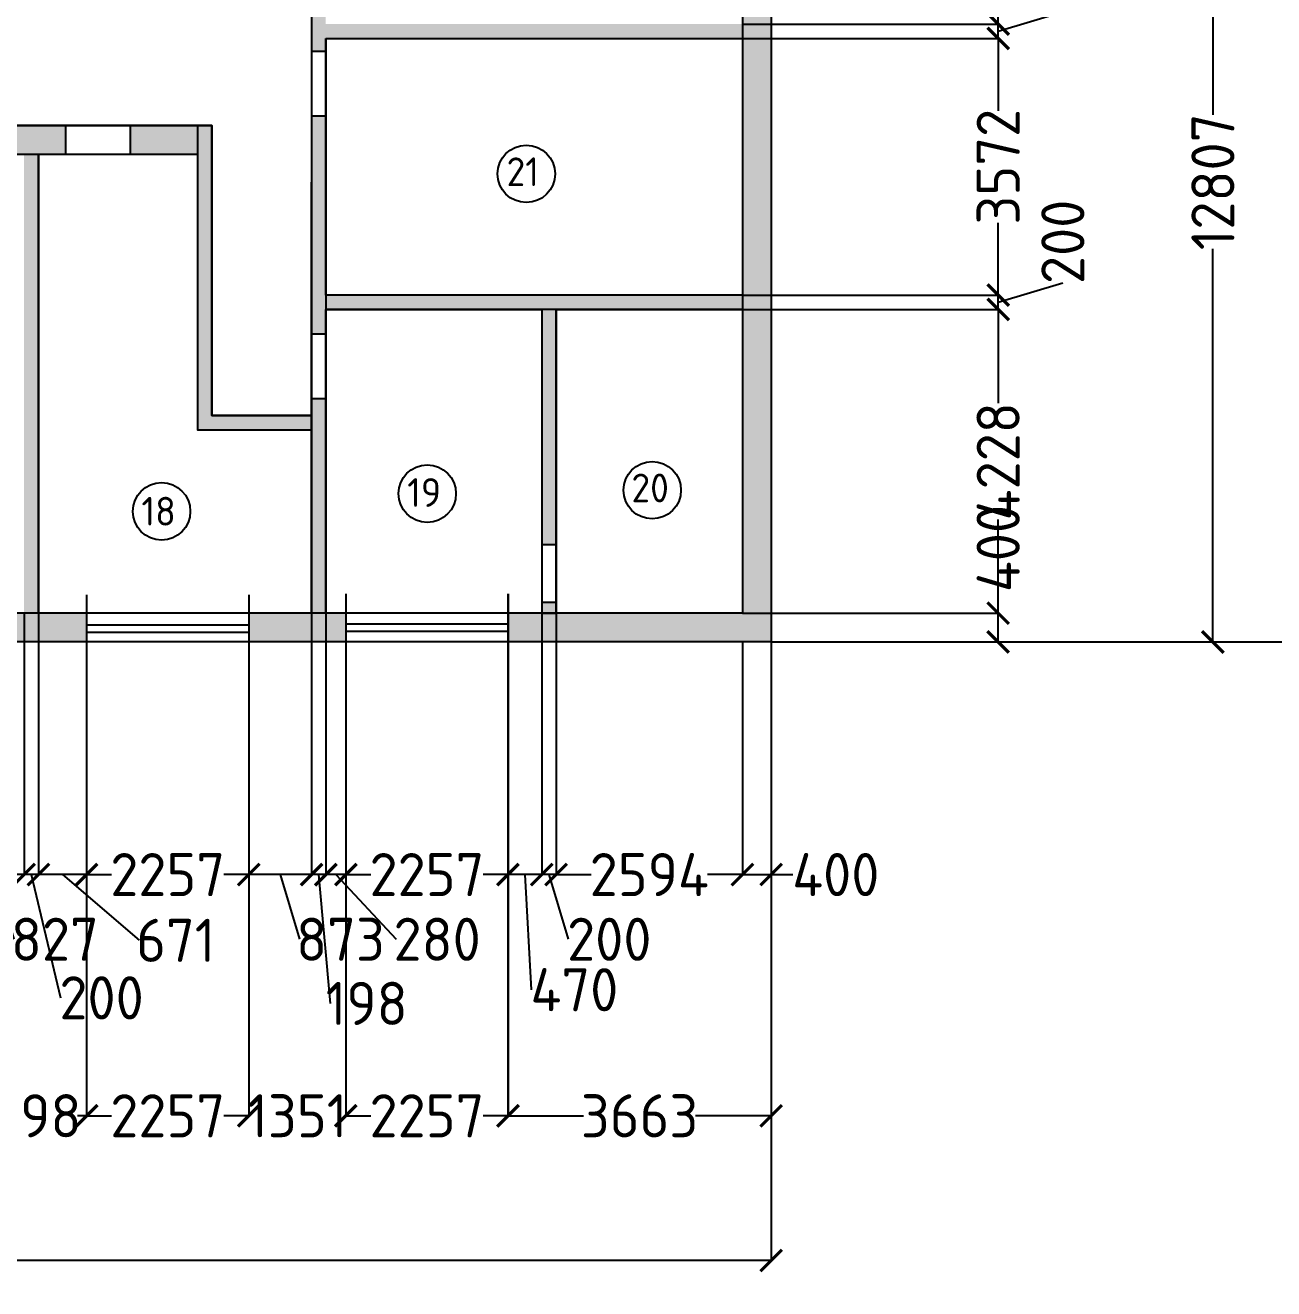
# Model space of a CAD drawing. Header units: millimetres. Extents: x 1 to 862718, y -200795 to 126771.
# Drawn here: x 300325 to 317704, y -76783 to -59198 of the extents above; entities that cross this region are included whole.
import ezdxf

# ---------------------------------------------------------------- set-up
doc = ezdxf.new("R2010")
doc.units = ezdxf.units.MM
doc.header["$MEASUREMENT"] = 0
doc.styles.get("Standard").update_dxf_attribs({"font": 'GOST Common.ttf'})
doc.dimstyles.new('GOST', dxfattribs={"dimtxt": 600, "dimasz": 300, "dimexe": 0.18, "dimexo": 0.0625, "dimgap": 0.09, "dimtad": 0, "dimdec": 0, "dimzin": 0, "dimdsep": 46, "dimtxsty": 'Standard', "dimblk": 'ARCHTICK', "dimcen": 0.09, "dimadec": 0, "dimazin": 0, "dimtfac": 1, "dimtdec": 0, "dimtofl": 0, "dimtmove": 0, "dimatfit": 3, "dimldrblk": 'ARCHTICK', "dimfxl": 1, "dimtolj": 1, "dimtzin": 0, "dimarcsym": 0})

# ---------------------------------------------------------------- blocks, each defined once
blk = doc.blocks.new('_ArchTick')
at = {"color": 0, "linetype": 'ByBlock', "const_width": 0.15}
blk.add_lwpolyline([(-0.5, -0.5), (0.5, 0.5)], dxfattribs=at)
blk = doc.blocks.new('*D44')
at = {"color": 0, "lineweight": -2, "transparency": 16777216}
for p, q in [((313868, -67380.5), (313868, -67080.5)), ((310307.5625, -67380.5), (313868.18, -67380.5)), ((313868, -67780.5), (313868, -67380.5)), ((310707.5625, -67780.5), (313868.18, -67780.5))]:
    blk.add_line(p, q, dxfattribs=at)
at = {"layer": 'Defpoints', "color": 0, "transparency": 16777216}
for p in [(310307.5, -67380.5), (313868, -67380.5), (310707.5, -67780.5)]:
    blk.add_point(p, dxfattribs=at)
at = {"color": 0, "lineweight": -2, "transparency": 16777216, "xscale": 300, "yscale": 300, "zscale": 300}
for p, rotation in [((313868, -67380.5), 90), ((313868, -67780.5), 270)]:
    blk.add_blockref('_ArchTick', p, dxfattribs=dict(at, rotation=rotation))
at = {"color": 0, "transparency": 16777216, "insert": (313868, -66480.41), "char_height": 600, "attachment_point": 5, "rotation": 90}
blk.add_mtext('\\A1;400', dxfattribs=at)
blk = doc.blocks.new('*D45')
at = {"color": 0, "lineweight": -2, "transparency": 16777216}
for p, q in [((310307.5625, -63152.5), (313868.18, -63152.5)), ((313868, -63152.5), (313868, -64456.41)), ((313868, -67380.5), (313868, -66076.59)), ((310307.5625, -67380.5), (313868.18, -67380.5))]:
    blk.add_line(p, q, dxfattribs=at)
at = {"layer": 'Defpoints', "color": 0, "transparency": 16777216}
for p in [(310307.5, -63152.5), (313868, -63152.5), (310307.5, -67380.5)]:
    blk.add_point(p, dxfattribs=at)
at = {"color": 0, "lineweight": -2, "transparency": 16777216, "xscale": 300, "yscale": 300, "zscale": 300}
for p, rotation in [((313868, -63152.5), 90), ((313868, -67380.5), 270)]:
    blk.add_blockref('_ArchTick', p, dxfattribs=dict(at, rotation=rotation))
at = {"color": 0, "transparency": 16777216, "insert": (313868, -65266.5), "char_height": 600, "attachment_point": 5, "rotation": 90}
blk.add_mtext('\\A1;4228', dxfattribs=at)
blk = doc.blocks.new('*D46')
at = {"color": 0, "lineweight": -2, "transparency": 16777216}
for p, q in [((310307.5625, -62952.5), (313868.18, -62952.5)), ((313868, -63052.5), (314768.315, -62782.4055)), ((313868, -63152.5), (313868, -62952.5)), ((314768.315, -62782.4055), (314768.315, -62782.2255)), ((310307.5625, -63152.5), (313868.18, -63152.5))]:
    blk.add_line(p, q, dxfattribs=at)
at = {"layer": 'Defpoints', "color": 0, "transparency": 16777216}
for p in [(310307.5, -62952.5), (313868, -62952.5), (310307.5, -63152.5)]:
    blk.add_point(p, dxfattribs=at)
at = {"color": 0, "lineweight": -2, "transparency": 16777216, "xscale": 300, "yscale": 300, "zscale": 300}
for p, rotation in [((313868, -62952.5), 90), ((313868, -63152.5), 270)]:
    blk.add_blockref('_ArchTick', p, dxfattribs=dict(at, rotation=rotation))
at = {"color": 0, "transparency": 16777216, "insert": (314768.315, -62212.1355), "char_height": 600, "attachment_point": 5, "rotation": 90}
blk.add_mtext('\\A1;200', dxfattribs=at)
blk = doc.blocks.new('*D47')
at = {"color": 0, "lineweight": -2, "transparency": 16777216}
for p, q in [((310307.5625, -59380.5), (313868.18, -59380.5)), ((313868, -59380.5), (313868, -60386.41)), ((313868, -62952.5), (313868, -61946.59)), ((310307.5625, -62952.5), (313868.18, -62952.5))]:
    blk.add_line(p, q, dxfattribs=at)
at = {"layer": 'Defpoints', "color": 0, "transparency": 16777216}
for p in [(310307.5, -59380.5), (313868, -59380.5), (310307.5, -62952.5)]:
    blk.add_point(p, dxfattribs=at)
at = {"color": 0, "lineweight": -2, "transparency": 16777216, "xscale": 300, "yscale": 300, "zscale": 300}
for p, rotation in [((313868, -59380.5), 90), ((313868, -62952.5), 270)]:
    blk.add_blockref('_ArchTick', p, dxfattribs=dict(at, rotation=rotation))
at = {"color": 0, "transparency": 16777216, "insert": (313868, -61166.5), "char_height": 600, "attachment_point": 5, "rotation": 90}
blk.add_mtext('\\A1;3572', dxfattribs=at)
blk = doc.blocks.new('*D48')
at = {"color": 0, "lineweight": -2, "transparency": 16777216}
for p, q in [((313868, -59280.5), (314768.315, -59010.4055)), ((314768.315, -59010.4055), (314768.315, -59010.2255)), ((310307.5625, -59180.5), (313868.18, -59180.5)), ((313868, -59380.5), (313868, -59180.5)), ((310307.5625, -59380.5), (313868.18, -59380.5))]:
    blk.add_line(p, q, dxfattribs=at)
at = {"layer": 'Defpoints', "color": 0, "transparency": 16777216}
for p in [(310307.5, -59180.5), (313868, -59180.5), (310307.5, -59380.5)]:
    blk.add_point(p, dxfattribs=at)
at = {"color": 0, "lineweight": -2, "transparency": 16777216, "xscale": 300, "yscale": 300, "zscale": 300}
for p, rotation in [((313868, -59180.5), 90), ((313868, -59380.5), 270)]:
    blk.add_blockref('_ArchTick', p, dxfattribs=dict(at, rotation=rotation))
at = {"color": 0, "transparency": 16777216, "insert": (314768.315, -58440.1355), "char_height": 600, "attachment_point": 5, "rotation": 90}
blk.add_mtext('\\A1;200', dxfattribs=at)
blk = doc.blocks.new('*D49')
at = {"color": 0, "lineweight": -2, "transparency": 16777216}
for p, q in [((310308, -55374), (313868, -55374)), ((313868, -55374), (313868, -56495)), ((313868, -59181), (313868, -58059)), ((310308, -59181), (313868, -59181))]:
    blk.add_line(p, q, dxfattribs=at)
at = {"layer": 'Defpoints', "color": 0, "transparency": 16777216}
for p in [(310308, -55374), (313868, -55374), (310308, -59181)]:
    blk.add_point(p, dxfattribs=at)
at = {"color": 0, "lineweight": -2, "transparency": 16777216, "xscale": 300, "yscale": 300, "zscale": 300}
for p, rotation in [((313868, -55374), 90), ((313868, -59181), 270)]:
    blk.add_blockref('_ArchTick', p, dxfattribs=dict(at, rotation=rotation))
at = {"color": 0, "transparency": 16777216, "insert": (313868, -57277), "char_height": 600, "attachment_point": 5, "rotation": 90}
blk.add_mtext('\\A1;3807', dxfattribs=at)
blk = doc.blocks.new('*D53')
at = {"color": 0, "lineweight": -2, "transparency": 16777216}
for p, q in [((310706, -54974), (316857, -54974)), ((316857, -54974), (316857, -60445)), ((316857, -67781), (316857, -62309)), ((310708, -67781), (316857, -67781))]:
    blk.add_line(p, q, dxfattribs=at)
at = {"layer": 'Defpoints', "color": 0, "transparency": 16777216}
for p in [(310706, -54974), (316857, -54974), (310708, -67781)]:
    blk.add_point(p, dxfattribs=at)
at = {"color": 0, "lineweight": -2, "transparency": 16777216, "xscale": 300, "yscale": 300, "zscale": 300}
for p, rotation in [((316857, -54974), 90), ((316857, -67781), 270)]:
    blk.add_blockref('_ArchTick', p, dxfattribs=dict(at, rotation=rotation))
at = {"color": 0, "transparency": 16777216, "insert": (316857, -61377), "char_height": 600, "attachment_point": 5, "rotation": 90}
blk.add_mtext('\\A1;12807', dxfattribs=at)
blk = doc.blocks.new('*D55')
at = {"color": 0, "lineweight": -2, "transparency": 16777216}
for p, q in [((310707.5625, -44980.5), (318501.68, -44980.5)), ((318501.5, -44980.5), (318501.5, -55390.41)), ((318501.5, -67780.5), (318501.5, -57370.59)), ((310707.5625, -67780.5), (318501.68, -67780.5))]:
    blk.add_line(p, q, dxfattribs=at)
at = {"layer": 'Defpoints', "color": 0, "transparency": 16777216}
for p in [(310707.5, -44980.5), (318501.5, -44980.5), (310707.5, -67780.5)]:
    blk.add_point(p, dxfattribs=at)
at = {"color": 0, "lineweight": -2, "transparency": 16777216, "xscale": 300, "yscale": 300, "zscale": 300}
for p, rotation in [((318501.5, -44980.5), 90), ((318501.5, -67780.5), 270)]:
    blk.add_blockref('_ArchTick', p, dxfattribs=dict(at, rotation=rotation))
at = {"color": 0, "transparency": 16777216, "insert": (318501.5, -56380.5), "char_height": 600, "attachment_point": 5, "rotation": 90}
blk.add_mtext('\\A1;22800', dxfattribs=at)
blk = doc.blocks.new('*D79')
at = {"color": 0, "lineweight": -2, "transparency": 16777216}
for p, q in [((310307.5, -67780.5625), (310307.5, -71018.77)), ((310707.5, -67780.5625), (310707.5, -71018.77)), ((310307.5, -71018.59), (310707.5, -71018.59)), ((310707.5, -71018.59), (311007.5, -71018.59))]:
    blk.add_line(p, q, dxfattribs=at)
at = {"layer": 'Defpoints', "color": 0, "transparency": 16777216}
for p in [(310307.5, -67780.5), (310707.5, -67780.5), (310307.5, -71018.59)]:
    blk.add_point(p, dxfattribs=at)
at = {"color": 0, "lineweight": -2, "transparency": 16777216, "xscale": 300, "yscale": 300, "zscale": 300, "rotation": 180}
blk.add_blockref('_ArchTick', (310307.5, -71018.59), dxfattribs=at)
at = {"color": 0, "lineweight": -2, "transparency": 16777216, "xscale": 300, "yscale": 300, "zscale": 300}
blk.add_blockref('_ArchTick', (310707.5, -71018.59), dxfattribs=at)
at = {"color": 0, "transparency": 16777216, "insert": (311607.59, -71018.59), "char_height": 600, "attachment_point": 5}
blk.add_mtext('\\A1;400', dxfattribs=at)
blk = doc.blocks.new('*D80')
at = {"color": 0, "lineweight": -2, "transparency": 16777216}
for p, q in [((307714, -67380.5625), (307714, -71019.18)), ((310307.5, -67780.5625), (310307.5, -71019.18)), ((307714, -71019), (308200.66, -71019)), ((310307.5, -71019), (309820.84, -71019))]:
    blk.add_line(p, q, dxfattribs=at)
at = {"layer": 'Defpoints', "color": 0, "transparency": 16777216}
for p in [(307714, -67380.5), (310307.5, -67780.5), (307714, -71019)]:
    blk.add_point(p, dxfattribs=at)
at = {"color": 0, "lineweight": -2, "transparency": 16777216, "xscale": 300, "yscale": 300, "zscale": 300, "rotation": 180}
blk.add_blockref('_ArchTick', (307714, -71019), dxfattribs=at)
at = {"color": 0, "lineweight": -2, "transparency": 16777216, "xscale": 300, "yscale": 300, "zscale": 300}
blk.add_blockref('_ArchTick', (310307.5, -71019), dxfattribs=at)
at = {"color": 0, "transparency": 16777216, "insert": (309010.75, -71019), "char_height": 600, "attachment_point": 5}
blk.add_mtext('\\A1;2594', dxfattribs=at)
blk = doc.blocks.new('*D81')
at = {"color": 0, "lineweight": -2, "transparency": 16777216}
for p, q in [((307514, -67380.5625), (307514, -71019.18)), ((307714, -67380.5625), (307714, -71019.18)), ((307714, -71019), (307514, -71019)), ((307614, -71019), (307884.0945, -71919.315)), ((307884.0945, -71919.315), (307884.2745, -71919.315))]:
    blk.add_line(p, q, dxfattribs=at)
at = {"layer": 'Defpoints', "color": 0, "transparency": 16777216}
for p in [(307514, -67380.5), (307714, -67380.5), (307514, -71019)]:
    blk.add_point(p, dxfattribs=at)
at = {"color": 0, "lineweight": -2, "transparency": 16777216, "xscale": 300, "yscale": 300, "zscale": 300, "rotation": 180}
blk.add_blockref('_ArchTick', (307514, -71019), dxfattribs=at)
at = {"color": 0, "lineweight": -2, "transparency": 16777216, "xscale": 300, "yscale": 300, "zscale": 300}
blk.add_blockref('_ArchTick', (307714, -71019), dxfattribs=at)
at = {"color": 0, "transparency": 16777216, "insert": (308454.3645, -71919.315), "char_height": 600, "attachment_point": 5}
blk.add_mtext('\\A1;200', dxfattribs=at)
blk = doc.blocks.new('*D82')
at = {"color": 0, "lineweight": -2, "transparency": 16777216}
for p, q in [((307514, -67380.5625), (307514, -71019.18)), ((307044.5, -67778.5625), (307044.5, -71019.18)), ((307514, -71019), (307044.5, -71019)), ((307279.25, -71019), (307368.73, -72621.5)), ((307368.73, -72621.5), (307368.91, -72621.5))]:
    blk.add_line(p, q, dxfattribs=at)
at = {"layer": 'Defpoints', "color": 0, "transparency": 16777216}
for p in [(307514, -67380.5), (307044.5, -67778.5), (307044.5, -71019)]:
    blk.add_point(p, dxfattribs=at)
at = {"color": 0, "lineweight": -2, "transparency": 16777216, "xscale": 300, "yscale": 300, "zscale": 300, "rotation": 180}
blk.add_blockref('_ArchTick', (307044.5, -71019), dxfattribs=at)
at = {"color": 0, "lineweight": -2, "transparency": 16777216, "xscale": 300, "yscale": 300, "zscale": 300}
blk.add_blockref('_ArchTick', (307514, -71019), dxfattribs=at)
at = {"color": 0, "transparency": 16777216, "insert": (307969, -72621.5), "char_height": 600, "attachment_point": 5}
blk.add_mtext('\\A1;470', dxfattribs=at)
blk = doc.blocks.new('*D83')
at = {"color": 0, "lineweight": -2, "transparency": 16777216}
for p, q in [((304787, -67779), (304787, -71019)), ((307044, -67779), (307044, -71019)), ((304787, -71019), (305134, -71019)), ((307044, -71019), (306698, -71019))]:
    blk.add_line(p, q, dxfattribs=at)
at = {"layer": 'Defpoints', "color": 0, "transparency": 16777216}
for p in [(304787, -67778), (307044, -67778), (304787, -71019)]:
    blk.add_point(p, dxfattribs=at)
at = {"color": 0, "lineweight": -2, "transparency": 16777216, "xscale": 300, "yscale": 300, "zscale": 300, "rotation": 180}
blk.add_blockref('_ArchTick', (304787, -71019), dxfattribs=at)
at = {"color": 0, "lineweight": -2, "transparency": 16777216, "xscale": 300, "yscale": 300, "zscale": 300}
blk.add_blockref('_ArchTick', (307044, -71019), dxfattribs=at)
at = {"color": 0, "transparency": 16777216, "insert": (305916, -71019), "char_height": 600, "attachment_point": 5}
blk.add_mtext('\\A1;2257', dxfattribs=at)
blk = doc.blocks.new('*D84')
at = {"color": 0, "lineweight": -2, "transparency": 16777216}
for p, q in [((304508, -67381), (304508, -71019)), ((304787, -67779), (304787, -71019)), ((304787, -71019), (304508, -71019)), ((304647, -71019), (305488, -71919)), ((305488, -71919), (305488, -71919))]:
    blk.add_line(p, q, dxfattribs=at)
at = {"layer": 'Defpoints', "color": 0, "transparency": 16777216}
for p in [(304508, -67380), (304787, -67778), (304508, -71019)]:
    blk.add_point(p, dxfattribs=at)
at = {"color": 0, "lineweight": -2, "transparency": 16777216, "xscale": 300, "yscale": 300, "zscale": 300, "rotation": 180}
blk.add_blockref('_ArchTick', (304508, -71019), dxfattribs=at)
at = {"color": 0, "lineweight": -2, "transparency": 16777216, "xscale": 300, "yscale": 300, "zscale": 300}
blk.add_blockref('_ArchTick', (304787, -71019), dxfattribs=at)
at = {"color": 0, "transparency": 16777216, "insert": (306058, -71919), "char_height": 600, "attachment_point": 5}
blk.add_mtext('\\A1;280', dxfattribs=at)
blk = doc.blocks.new('*D85')
at = {"color": 0, "lineweight": -2, "transparency": 16777216}
for p, q in [((304309, -67381), (304309, -71019)), ((304508, -67381), (304508, -71019)), ((304508, -71019), (304309, -71019)), ((304408, -71019), (304568, -72812)), ((304568, -72812), (304568, -72812))]:
    blk.add_line(p, q, dxfattribs=at)
at = {"layer": 'Defpoints', "color": 0, "transparency": 16777216}
for p in [(304309, -67380), (304508, -67380), (304309, -71019)]:
    blk.add_point(p, dxfattribs=at)
at = {"color": 0, "lineweight": -2, "transparency": 16777216, "xscale": 300, "yscale": 300, "zscale": 300, "rotation": 180}
blk.add_blockref('_ArchTick', (304309, -71019), dxfattribs=at)
at = {"color": 0, "lineweight": -2, "transparency": 16777216, "xscale": 300, "yscale": 300, "zscale": 300}
blk.add_blockref('_ArchTick', (304508, -71019), dxfattribs=at)
at = {"color": 0, "transparency": 16777216, "insert": (305078, -72812), "char_height": 600, "attachment_point": 5}
blk.add_mtext('\\A1;198', dxfattribs=at)
blk = doc.blocks.new('*D86')
at = {"color": 0, "lineweight": -2, "transparency": 16777216}
for p, q in [((303436, -67393), (303436, -71019)), ((304309, -67381), (304309, -71019)), ((304309, -71019), (303436, -71019)), ((303873, -71019), (304143, -71919)), ((304143, -71919), (304143, -71919))]:
    blk.add_line(p, q, dxfattribs=at)
at = {"layer": 'Defpoints', "color": 0, "transparency": 16777216}
for p in [(303436, -67393), (304309, -67380), (303436, -71019)]:
    blk.add_point(p, dxfattribs=at)
at = {"color": 0, "lineweight": -2, "transparency": 16777216, "xscale": 300, "yscale": 300, "zscale": 300, "rotation": 180}
blk.add_blockref('_ArchTick', (303436, -71019), dxfattribs=at)
at = {"color": 0, "lineweight": -2, "transparency": 16777216, "xscale": 300, "yscale": 300, "zscale": 300}
blk.add_blockref('_ArchTick', (304309, -71019), dxfattribs=at)
at = {"color": 0, "transparency": 16777216, "insert": (304713, -71919), "char_height": 600, "attachment_point": 5}
blk.add_mtext('\\A1;873', dxfattribs=at)
blk = doc.blocks.new('*D87')
at = {"color": 0, "lineweight": -2, "transparency": 16777216}
for p, q in [((301179, -67393), (301179, -71019)), ((303436, -67393), (303436, -71019)), ((301179, -71019), (301526, -71019)), ((303436, -71019), (303089, -71019))]:
    blk.add_line(p, q, dxfattribs=at)
at = {"layer": 'Defpoints', "color": 0, "transparency": 16777216}
for p in [(301179, -67393), (303436, -67393), (301179, -71019)]:
    blk.add_point(p, dxfattribs=at)
at = {"color": 0, "lineweight": -2, "transparency": 16777216, "xscale": 300, "yscale": 300, "zscale": 300, "rotation": 180}
blk.add_blockref('_ArchTick', (301179, -71019), dxfattribs=at)
at = {"color": 0, "lineweight": -2, "transparency": 16777216, "xscale": 300, "yscale": 300, "zscale": 300}
blk.add_blockref('_ArchTick', (303436, -71019), dxfattribs=at)
at = {"color": 0, "transparency": 16777216, "insert": (302307, -71019), "char_height": 600, "attachment_point": 5}
blk.add_mtext('\\A1;2257', dxfattribs=at)
blk = doc.blocks.new('*D88')
at = {"color": 0, "lineweight": -2, "transparency": 16777216}
for p, q in [((300508, -67381), (300508, -71019)), ((301179, -67393), (301179, -71019)), ((301179, -71019), (300508, -71019)), ((300843, -71019), (301910, -71934)), ((301910, -71934), (301910, -71934))]:
    blk.add_line(p, q, dxfattribs=at)
at = {"layer": 'Defpoints', "color": 0, "transparency": 16777216}
for p in [(300508, -67380), (301179, -67393), (300508, -71019)]:
    blk.add_point(p, dxfattribs=at)
at = {"color": 0, "lineweight": -2, "transparency": 16777216, "xscale": 300, "yscale": 300, "zscale": 300, "rotation": 180}
blk.add_blockref('_ArchTick', (300508, -71019), dxfattribs=at)
at = {"color": 0, "lineweight": -2, "transparency": 16777216, "xscale": 300, "yscale": 300, "zscale": 300}
blk.add_blockref('_ArchTick', (301179, -71019), dxfattribs=at)
at = {"color": 0, "transparency": 16777216, "insert": (302420, -71934), "char_height": 600, "attachment_point": 5}
blk.add_mtext('\\A1;671', dxfattribs=at)
blk = doc.blocks.new('*D89')
at = {"color": 0, "lineweight": -2, "transparency": 16777216}
for p, q in [((300307.5, -67380.5625), (300307.5, -71019.18)), ((300507.5, -67380.5625), (300507.5, -71019.18)), ((300507.5, -71019), (300307.5, -71019)), ((300407.5, -71019), (300816.73, -72734.5)), ((300816.73, -72734.5), (300816.91, -72734.5))]:
    blk.add_line(p, q, dxfattribs=at)
at = {"layer": 'Defpoints', "color": 0, "transparency": 16777216}
for p in [(300307.5, -67380.5), (300507.5, -67380.5), (300307.5, -71019)]:
    blk.add_point(p, dxfattribs=at)
at = {"color": 0, "lineweight": -2, "transparency": 16777216, "xscale": 300, "yscale": 300, "zscale": 300, "rotation": 180}
blk.add_blockref('_ArchTick', (300307.5, -71019), dxfattribs=at)
at = {"color": 0, "lineweight": -2, "transparency": 16777216, "xscale": 300, "yscale": 300, "zscale": 300}
blk.add_blockref('_ArchTick', (300507.5, -71019), dxfattribs=at)
at = {"color": 0, "transparency": 16777216, "insert": (301387, -72734.5), "char_height": 600, "attachment_point": 5}
blk.add_mtext('\\A1;200', dxfattribs=at)
blk = doc.blocks.new('*D90')
at = {"color": 0, "lineweight": -2, "transparency": 16777216}
for p, q in [((300308, -67381), (300308, -71019)), ((299480, -67782), (299480, -71019)), ((300308, -71019), (299480, -71019)), ((299894, -71019), (300164, -71919)), ((300164, -71919), (300164, -71919))]:
    blk.add_line(p, q, dxfattribs=at)
at = {"layer": 'Defpoints', "color": 0, "transparency": 16777216}
for p in [(300308, -67380), (299480, -67782), (299480, -71019)]:
    blk.add_point(p, dxfattribs=at)
at = {"color": 0, "lineweight": -2, "transparency": 16777216, "xscale": 300, "yscale": 300, "zscale": 300, "rotation": 180}
blk.add_blockref('_ArchTick', (299480, -71019), dxfattribs=at)
at = {"color": 0, "lineweight": -2, "transparency": 16777216, "xscale": 300, "yscale": 300, "zscale": 300}
blk.add_blockref('_ArchTick', (300308, -71019), dxfattribs=at)
at = {"color": 0, "transparency": 16777216, "insert": (300736, -71919), "char_height": 600, "attachment_point": 5}
blk.add_mtext('\\A1;827', dxfattribs=at)
blk = doc.blocks.new('*D111')
at = {"color": 0, "lineweight": -2, "transparency": 16777216}
for p, q in [((307044.5, -67112.5625), (307044.5, -74376.68)), ((310707.5, -67112.5625), (310707.5, -74376.68)), ((307044.5, -74376.5), (308095.91, -74376.5)), ((310707.5, -74376.5), (309656.09, -74376.5))]:
    blk.add_line(p, q, dxfattribs=at)
at = {"layer": 'Defpoints', "color": 0, "transparency": 16777216}
for p in [(307044.5, -67112.5), (310707.5, -67112.5), (307044.5, -74376.5)]:
    blk.add_point(p, dxfattribs=at)
at = {"color": 0, "lineweight": -2, "transparency": 16777216, "xscale": 300, "yscale": 300, "zscale": 300, "rotation": 180}
blk.add_blockref('_ArchTick', (307044.5, -74376.5), dxfattribs=at)
at = {"color": 0, "lineweight": -2, "transparency": 16777216, "xscale": 300, "yscale": 300, "zscale": 300}
blk.add_blockref('_ArchTick', (310707.5, -74376.5), dxfattribs=at)
at = {"color": 0, "transparency": 16777216, "insert": (308876, -74376.5), "char_height": 600, "attachment_point": 5}
blk.add_mtext('\\A1;3663', dxfattribs=at)
blk = doc.blocks.new('*D112')
at = {"color": 0, "lineweight": -2, "transparency": 16777216}
for p, q in [((304787, -67111), (304787, -74377)), ((307044, -67113), (307044, -74377)), ((304787, -74376), (305134, -74376)), ((307044, -74376), (306698, -74376))]:
    blk.add_line(p, q, dxfattribs=at)
at = {"layer": 'Defpoints', "color": 0, "transparency": 16777216}
for p in [(304787, -67110), (307044, -67112), (304787, -74376)]:
    blk.add_point(p, dxfattribs=at)
at = {"color": 0, "lineweight": -2, "transparency": 16777216, "xscale": 300, "yscale": 300, "zscale": 300, "rotation": 180}
blk.add_blockref('_ArchTick', (304787, -74376), dxfattribs=at)
at = {"color": 0, "lineweight": -2, "transparency": 16777216, "xscale": 300, "yscale": 300, "zscale": 300}
blk.add_blockref('_ArchTick', (307044, -74376), dxfattribs=at)
at = {"color": 0, "transparency": 16777216, "insert": (305916, -74376), "char_height": 600, "attachment_point": 5}
blk.add_mtext('\\A1;2257', dxfattribs=at)
blk = doc.blocks.new('*D113')
at = {"color": 0, "lineweight": -2, "transparency": 16777216}
for p, q in [((303436, -67125), (303436, -74377)), ((304787, -67111), (304787, -74377)), ((303436, -74376), (303452, -74376)), ((304787, -74376), (304772, -74376))]:
    blk.add_line(p, q, dxfattribs=at)
at = {"layer": 'Defpoints', "color": 0, "transparency": 16777216}
for p in [(303436, -67125), (304787, -67110), (303436, -74376)]:
    blk.add_point(p, dxfattribs=at)
at = {"color": 0, "lineweight": -2, "transparency": 16777216, "xscale": 300, "yscale": 300, "zscale": 300, "rotation": 180}
blk.add_blockref('_ArchTick', (303436, -74376), dxfattribs=at)
at = {"color": 0, "lineweight": -2, "transparency": 16777216, "xscale": 300, "yscale": 300, "zscale": 300}
blk.add_blockref('_ArchTick', (304787, -74376), dxfattribs=at)
at = {"color": 0, "transparency": 16777216, "insert": (304112, -74376), "char_height": 600, "attachment_point": 5}
blk.add_mtext('\\A1;1351', dxfattribs=at)
blk = doc.blocks.new('*D114')
at = {"color": 0, "lineweight": -2, "transparency": 16777216}
for p, q in [((301179, -67125), (301179, -74377)), ((303436, -67125), (303436, -74377)), ((301179, -74376), (301526, -74376)), ((303436, -74376), (303089, -74376))]:
    blk.add_line(p, q, dxfattribs=at)
at = {"layer": 'Defpoints', "color": 0, "transparency": 16777216}
for p in [(301179, -67125), (303436, -67125), (301179, -74376)]:
    blk.add_point(p, dxfattribs=at)
at = {"color": 0, "lineweight": -2, "transparency": 16777216, "xscale": 300, "yscale": 300, "zscale": 300, "rotation": 180}
blk.add_blockref('_ArchTick', (301179, -74376), dxfattribs=at)
at = {"color": 0, "lineweight": -2, "transparency": 16777216, "xscale": 300, "yscale": 300, "zscale": 300}
blk.add_blockref('_ArchTick', (303436, -74376), dxfattribs=at)
at = {"color": 0, "transparency": 16777216, "insert": (302307, -74376), "char_height": 600, "attachment_point": 5}
blk.add_mtext('\\A1;2257', dxfattribs=at)
blk = doc.blocks.new('*D115')
at = {"color": 0, "lineweight": -2, "transparency": 16777216}
for p, q in [((299480, -67114), (299480, -74377)), ((301179, -67125), (301179, -74377)), ((299480, -74376), (299610, -74376)), ((301179, -74376), (301050, -74376))]:
    blk.add_line(p, q, dxfattribs=at)
at = {"layer": 'Defpoints', "color": 0, "transparency": 16777216}
for p in [(299480, -67114), (301179, -67125), (299480, -74376)]:
    blk.add_point(p, dxfattribs=at)
at = {"color": 0, "lineweight": -2, "transparency": 16777216, "xscale": 300, "yscale": 300, "zscale": 300, "rotation": 180}
blk.add_blockref('_ArchTick', (299480, -74376), dxfattribs=at)
at = {"color": 0, "lineweight": -2, "transparency": 16777216, "xscale": 300, "yscale": 300, "zscale": 300}
blk.add_blockref('_ArchTick', (301179, -74376), dxfattribs=at)
at = {"color": 0, "transparency": 16777216, "insert": (300330, -74376), "char_height": 600, "attachment_point": 5}
blk.add_mtext('\\A1;1698', dxfattribs=at)
blk = doc.blocks.new('*D125')
at = {"color": 0, "lineweight": -2, "transparency": 16777216}
for p, q in [((268871, -67781), (268871, -76390)), ((310708, -67781), (310708, -76390)), ((268871, -76390), (288829, -76390)), ((310708, -76390), (290749, -76390))]:
    blk.add_line(p, q, dxfattribs=at)
at = {"layer": 'Defpoints', "color": 0, "transparency": 16777216}
for p in [(268871, -67780), (310708, -67780), (268871, -76390)]:
    blk.add_point(p, dxfattribs=at)
at = {"color": 0, "lineweight": -2, "transparency": 16777216, "xscale": 300, "yscale": 300, "zscale": 300, "rotation": 180}
blk.add_blockref('_ArchTick', (268871, -76390), dxfattribs=at)
at = {"color": 0, "lineweight": -2, "transparency": 16777216, "xscale": 300, "yscale": 300, "zscale": 300}
blk.add_blockref('_ArchTick', (310708, -76390), dxfattribs=at)
at = {"color": 0, "transparency": 16777216, "insert": (289789, -76390), "char_height": 600, "attachment_point": 5}
blk.add_mtext('\\A1;41836', dxfattribs=at)

msp = doc.modelspace()

# ---------------------------------------------------------------- hatches: boundary and pattern name
at = {"true_color": 0x636466}
h = msp.add_hatch(color=251, dxfattribs=at)
h.dxf.hatch_style = 1
h.paths.add_polyline_path([(299231.5, -57667), (296507.5, -57667), (293751.5, -57667), (293751.5, -58067), (299231.5, -58067)], flags=17)
h.paths.add_polyline_path([(296507.5, -60993.2), (296307.5, -60993.2), (296307.5, -67380.5), (296507.5, -67380.5)], flags=17)
h.paths.add_polyline_path([(300507.5, -60993.2), (300307.5, -60993.2), (300307.5, -67380.5), (300507.5, -67380.5)], flags=17)
h.paths.add_polyline_path([(304507.5, -64391.5), (304309.1, -64391.5), (304309.1, -67380.5), (304507.5, -67380.5)], flags=17)
h.paths.add_polyline_path([(302921, -60591), (302721, -60591), (302721, -64829.5), (304307.5, -64829.5), (304307.5, -64629.5), (302921, -64629.5)], flags=17)
h.paths.add_polyline_path([(310307.5, -62952.5), (304507.5, -62952.5), (304507.5, -63152.5), (307514, -63152.5), (310307.5, -63152.5)], flags=17)
h.paths.add_polyline_path([(304307.5, -57667), (301031.5, -57667), (301031.5, -58067), (304307.5, -58067)], flags=17)
h.paths.add_polyline_path([(304507.5, -55379.5), (304307.5, -55379.5), (304307.5, -57667), (304307.5, -58067), (304307.5, -58244.5), (304507.5, -58244.5)], flags=17)
h.paths.add_polyline_path([(310307.5, -59180.5), (304507.5, -59180.5), (304507.5, -59044.5), (304307.7, -59044.5), (304307.9, -59561.5), (304507.5, -59561.5), (304507.5, -59380.5), (310307.5, -59380.5)], flags=17)
h.paths.add_polyline_path([(299023.4, -60591), (293566.5, -60591), (293566.6, -60993.2), (296307.5, -60993.2), (299023.5, -60993.2)], flags=17)
h.paths.add_polyline_path([(300891.4, -60591), (299923.4, -60591), (299923.5, -60993.2), (300891.5, -60993.2)], flags=17)
h.paths.add_polyline_path([(302721, -60591), (301791.4, -60591), (301791.5, -60993.2), (302721, -60993.2)], flags=17)
h.paths.add_polyline_path([(292851.5, -57667), (292507.5, -57667), (292007.5, -57667), (292007.5, -58067), (292851.5, -58067)], flags=17)
h.paths.add_polyline_path([(292507.5, -55377.5), (292307.5, -55377.4), (292307.5, -57667), (292507.5, -57667)], flags=17)
h.paths.add_polyline_path([(296507.5, -55378.2), (296307.5, -55378.1), (296307.5, -57667), (296507.5, -57667)], flags=17)
h.paths.add_polyline_path([(291107.5, -57667), (288509.1, -57667), (288509.1, -58067), (291107.5, -58067)])
h.paths.add_polyline_path([(288509.1, -55376.8), (288309.1, -55376.8), (288309.1, -58067), (288509.1, -58067), (288509.1, -57667)])
h.paths.add_polyline_path([(288309.1, -56980.3), (276322.9, -56982.2), (276322.9, -57382.2), (288309.1, -57380.3)], flags=17)
h.paths.add_polyline_path([(274422.9, -59380.5), (264307.5, -59380.5), (264307.5, -59270.5), (263907.5, -59270.5), (263907.5, -63382.5), (268243, -67718.1), (271013.2, -70488.2), (269731.9, -71581.1), (270015.6, -71864.8), (271602.2, -70511.5), (268871.2, -67780.5), (271126.5, -67780.5), (271126.5, -67380.5), (268471.2, -67380.5), (264307.5, -63216.8), (264307.5, -59780.5), (274422.9, -59780.5)])
h.paths.add_polyline_path([(280531.1, -59380.5), (280331.1, -59380.5), (280331.1, -67380.5), (280531.1, -67380.5), (280531.1, -63977)])
h.paths.add_polyline_path([(280331.1, -59380.5), (276323, -59380.5), (276323, -59780.5), (280331.1, -59780.5)])
h.paths.add_polyline_path([(282950.5, -60591), (280531.1, -60591), (280531.1, -60993.2), (282950.5, -60993.2)])
h.paths.add_polyline_path([(284990.1, -60591), (283850.5, -60591), (283850.5, -60993.2), (284990.1, -60993.2)])
h.paths.add_polyline_path([(284520.1, -60993.2), (284320.1, -60993.2), (284320.1, -63777), (284320.1, -63977), (284320.1, -67380.5), (284520.1, -67380.5), (284520.1, -63977)])
h.paths.add_polyline_path([(291220, -60591), (285890.1, -60591), (285890.1, -60993.2), (288309.1, -60993.2), (291220, -60993.2)])
h.paths.add_polyline_path([(288509.1, -60993.2), (288309.1, -60993.2), (288309.1, -63777), (288131, -63777), (288131, -63977), (288309.1, -63977), (288309.1, -67380.5), (288509.1, -67380.5)])
h.paths.add_polyline_path([(287231, -63777), (284520.1, -63777), (284520.1, -63977), (287231, -63977)])
h.paths.add_polyline_path([(284320.1, -63777), (281590.5, -63777), (281590.6, -63977), (284320.1, -63977)])
h.paths.add_polyline_path([(280690.5, -63777), (280531.1, -63777), (280531.1, -63977), (280690.6, -63977)])
h.paths.add_polyline_path([(292507.5, -60993.2), (292307.5, -60993.2), (292307.5, -67380.5), (292507.5, -67380.5)], flags=17)
h.paths.add_polyline_path([(292666.5, -60591), (292119.9, -60591), (292120, -60993.2), (292307.5, -60993.2), (292666.6, -60993.2)], flags=17)
h.paths.add_polyline_path([(281151.3, -67380.5), (279121, -67380.5), (279121, -67780.5), (281151.3, -67780.5)])
h.paths.add_polyline_path([(289247.3, -67380.5), (288509.1, -67380.5), (283408.5, -67380.5), (283408.5, -67780.5), (289247.3, -67780.5)])
h.paths.add_polyline_path([(256791.8, -58503), (256591.8, -58503), (256591.8, -60199.5), (256791.8, -60199.5)], flags=17)
h.paths.add_polyline_path([(259904.5, -58303), (252307.5, -58303), (252307.5, -58503), (256591.8, -58503), (259904.5, -58503)], flags=17)
h.paths.add_polyline_path([(261420, -55380.5), (261220, -55380.5), (261220, -58303), (260804.5, -58303), (260804.5, -58503), (261420, -58503)], flags=17)
h.paths.add_polyline_path([(256791.8, -60999.5), (256591.8, -60999.5), (256591.8, -61262), (252307.5, -61262), (252307.5, -61462), (256591.8, -61462), (256591.8, -63158.5), (256791.8, -63158.5)], flags=17)
h.paths.add_polyline_path([(256791.8, -63958.5), (256591.8, -63958.5), (256591.8, -64221), (252307.5, -64221), (252307.5, -64421), (256591.8, -64421), (256591.8, -66318), (256791.8, -66318)], flags=17)
h.paths.add_polyline_path([(256791.8, -67118), (256591.8, -67118), (256591.8, -67380.5), (256791.8, -67380.5)], flags=17)
h.paths.add_polyline_path([(256791.8, -67580.5), (260604.5, -67580.5), (260781.7, -67757.8), (260923.2, -67616.3), (260687.3, -67380.5), (256591.8, -67380.5), (256591.8, -67380.5), (252307.5, -67380.5), (252307.5, -55380.5), (253939, -55380.5), (253939, -54980.5), (251907.5, -54980.5), (251907.5, -67780.5), (256426.1, -67780.5), (264885.8, -76240.2), (268653.9, -73026.3), (268370.1, -72742.6), (264907.4, -75696.1)])
h.paths.add_polyline_path([(264494.9, -71188.1), (261559.6, -68252.7), (261418.1, -68394.2), (266965, -73941), (267117.7, -73810.8)], flags=17)
h.paths.add_polyline_path([(265745.6, -70118), (265604.1, -69976.6), (264353.6, -71046.8), (264494.9, -71188.1)], flags=17)
h.paths.add_polyline_path([(268384.9, -67859.9), (268243, -67718.1), (266963.7, -68812.9), (267105.4, -68954.6)], flags=17)
h.paths.add_polyline_path([(307714, -63152.5), (307514, -63152.5), (307514, -66425), (307714, -66425)], flags=17)
h.paths.add_polyline_path([(307714, -67225), (307514, -67225), (307514, -67380.5), (307714, -67380.5)], flags=17)
h.paths.add_polyline_path([(304307.5, -63491.5), (304507.5, -63491.5), (304507.5, -62952.5), (304507.5, -60461.5), (304307.5, -60461.5)])
h.paths.add_polyline_path([(267341, -45380.5), (267341, -44980.5), (263907.6, -44980.5), (263906.2, -54980.5), (258143.5, -54980.5), (258143.5, -55380.5), (263907.5, -55380.5), (263907.5, -57470.5), (264307.2, -57470.5), (264307.2, -57384.1), (274422.9, -57382.5), (274422.9, -56982.5), (264307.5, -56984.1), (264307.5, -55380.5), (264307.5, -45380.5)])
h = msp.add_hatch(color=251, dxfattribs=at)
h.dxf.hatch_style = 1
h.paths.add_polyline_path([(289213.3, -54976.6), (288709, -54976.7), (288707.4, -44980.5), (285273.5, -44980.5), (285273.5, -45380.5), (288307.5, -45380.5), (288309.1, -55376.8), (289213.3, -55376.6)])
h.paths.add_polyline_path([(260513.7, -63546.7), (260993.7, -63546.7), (260993.7, -62664.9), (260513.7, -62664.9)], flags=9)
h.paths.add_polyline_path([(289873.5, -57031.7), (290633.5, -57031.7), (290633.5, -56149.9), (289873.5, -56149.9)], flags=9)
h.paths.add_polyline_path([(293762, -56990.7), (294562, -56990.7), (294562, -56108.9), (293762, -56108.9)], flags=9)
h.paths.add_polyline_path([(299700.5, -56941.2), (300460.5, -56941.2), (300460.5, -56059.4), (299700.5, -56059.4)], flags=9)
h.paths.add_polyline_path([(306929.5, -57690.2), (307689.5, -57690.2), (307689.5, -56808.4), (306929.5, -56808.4)], flags=9)
h.paths.add_polyline_path([(306884, -61657.7), (307564, -61657.7), (307564, -60775.9), (306884, -60775.9)], flags=9)
h.paths.add_polyline_path([(308622.5, -66058.7), (309382.5, -66058.7), (309382.5, -65176.9), (308622.5, -65176.9)], flags=9)
h.paths.add_polyline_path([(305501.5, -66122.2), (306181.5, -66122.2), (306181.5, -65240.4), (305501.5, -65240.4)], flags=9)
h.paths.add_polyline_path([(301801.5, -66382.7), (302481.5, -66382.7), (302481.5, -65500.9), (301801.5, -65500.9)], flags=9)
h.paths.add_polyline_path([(298054.5, -64935.2), (298734.5, -64935.2), (298734.5, -64053.4), (298054.5, -64053.4)], flags=9)
h.paths.add_polyline_path([(294025, -64812.2), (294705, -64812.2), (294705, -63930.4), (294025, -63930.4)], flags=9)
h.paths.add_polyline_path([(289926.5, -64752.7), (290606.5, -64752.7), (290606.5, -63870.9), (289926.5, -63870.9)], flags=9)
h.paths.add_polyline_path([(285917.5, -66125.7), (286637.5, -66125.7), (286637.5, -65243.9), (285917.5, -65243.9)], flags=9)
h.paths.add_polyline_path([(281953.5, -66021.7), (282633.5, -66021.7), (282633.5, -65139.9), (281953.5, -65139.9)], flags=9)
h.paths.add_polyline_path([(285925.5, -63018.2), (286605.5, -63018.2), (286605.5, -62136.4), (285925.5, -62136.4)], flags=9)
h.paths.add_polyline_path([(282004.5, -62923.2), (282604.5, -62923.2), (282604.5, -62041.4), (282004.5, -62041.4)], flags=9)
h.paths.add_polyline_path([(272287, -63964.2), (272967, -63964.2), (272967, -63082.4), (272287, -63082.4)], flags=9)
h.paths.add_polyline_path([(275321.5, -58971.2), (275801.5, -58971.2), (275801.5, -58089.4), (275321.5, -58089.4)], flags=9)
h.paths.add_polyline_path([(275222.5, -51662.2), (275702.5, -51662.2), (275702.5, -50780.4), (275222.5, -50780.4)], flags=9)
h.paths.add_polyline_path([(256395.5, -57282.7), (256875.5, -57282.7), (256875.5, -56400.9), (256395.5, -56400.9)], flags=9)
h.paths.add_polyline_path([(254088, -60283.2), (254568, -60283.2), (254568, -59401.4), (254088, -59401.4)], flags=9)
h.paths.add_polyline_path([(254068.5, -66344.7), (254548.5, -66344.7), (254548.5, -65462.9), (254068.5, -65462.9)], flags=9)
h.paths.add_polyline_path([(254017, -63388.2), (254537, -63388.2), (254537, -62506.4), (254017, -62506.4)], flags=9)
h.paths.add_polyline_path([(262285.5, -72064.2), (262765.5, -72064.2), (262765.5, -71182.4), (262285.5, -71182.4)], flags=9)
h.paths.add_polyline_path([(267526, -71419.2), (267926, -71419.2), (267926, -70537.4), (267526, -70537.4)], flags=9)
h = msp.add_hatch(color=251, dxfattribs=at)
h.dxf.hatch_style = 1
h.paths.add_polyline_path([(299231.1, -54975.2), (291470.5, -54976.3), (291470.5, -55376.3), (299231.1, -55375.2)])
h.paths.add_polyline_path([(310707.5, -54973.6), (301031.1, -54975), (301031.1, -55375), (310307.5, -55373.6), (310307.5, -55380.5), (310307.5, -67380.5), (307714, -67380.5), (307044.5, -67380.5), (307044.5, -67780.5), (310707.5, -67780.5)])
h.paths.add_polyline_path([(301178.8, -67380.5), (300507.5, -67380.5), (299480.5, -67380.5), (299480.5, -67780.5), (301178.8, -67780.5)])
h.paths.add_polyline_path([(304787.3, -67380.5), (304507.5, -67380.5), (303436, -67380.5), (303436, -67780.5), (304787.3, -67780.5)], flags=0)
h.paths.add_polyline_path([(297223.3, -67380.5), (295529.5, -67380.5), (295529.5, -67780.5), (297223.3, -67780.5)])
h.paths.add_polyline_path([(293272.3, -67380.5), (292507.5, -67380.5), (291504.5, -67380.5), (291504.5, -67780.5), (293272.3, -67780.5)])
h = msp.add_hatch(color=251, dxfattribs=at)
h.dxf.hatch_style = 1
h.paths.add_polyline_path([(304787.3, -67380.5), (304507.5, -67380.5), (303436, -67380.5), (303436, -67780.5), (304787.3, -67780.5)])

# ---------------------------------------------------------------- linework, layer by layer
at = {"color": 18, "true_color": 0x000000}
for p, q in [((304307.5, -55380.5), (304307.5, -67380.5)), ((304307.5, -59380.5), (304309.1, -59380.5)), ((304307.5, -59380.5), (304309.1, -59380.5)), ((304507.5, -59380.5), (304507.5, -67380.5)), ((304507.5, -59380.5), (310307.5, -59380.5)), ((304507.5, -59561.5), (304307.5, -59561.5)), ((304507.5, -60461.5), (304307.5, -60461.5)), ((284320.1, -60591), (302921, -60591)), ((300891.5, -60993.2), (300891.4, -60591.5)), ((301791.5, -60993.1), (301791.4, -60591.4)), ((302721, -60591), (302721, -64829.5)), ((302921, -60591), (302921, -64629.5)), ((304307.5, -60591), (304309.1, -60591)), ((280531.1, -60993.2), (302721, -60993.2)), ((300507.5, -60993.2), (300507.5, -67380.5)), ((304309.1, -67380.5), (304309.1, -61380.5)), ((310307.5, -62952.5), (304507.5, -62952.5)), ((310307.5, -63152.5), (304507.5, -63152.5)), ((307514, -63152.5), (307514, -67380.5)), ((307714, -63152.5), (307714, -67380.5)), ((304307.5, -63491.5), (304507.5, -63491.5)), ((304307.5, -64391.5), (304507.5, -64391.5)), ((302921, -64629.5), (304309.1, -64629.5)), ((302721, -64829.5), (304309.1, -64829.5)), ((307514, -66425), (307714, -66425)), ((307514, -67225), (307714, -67225)), ((301178.8, -67393), (301178.8, -67793)), ((303436, -67393), (303436, -67793)), ((304787.3, -67378.5), (304787.3, -67778.5)), ((307044.5, -67378.5), (307044.5, -67778.5)), ((307514, -67380.5), (307714, -67380.5))]:
    msp.add_line(p, q, dxfattribs=at)
at = {"color": 152, "true_color": 0x2776bb}
for p, q in [((304787.3, -67528.5), (307044.5, -67528.5)), ((301178.8, -67543), (303436, -67543)), ((301178.8, -67643), (303436, -67643)), ((304787.3, -67628.5), (307044.5, -67628.5))]:
    msp.add_line(p, q, dxfattribs=at)
at = {"color": 18, "true_color": 0x000000}
for points in [[(268871.2, -67780.5), (271602.2, -70511.5), (264885.8, -76240.2), (256426.1, -67780.5), (251907.5, -67780.5), (251907.5, -54980.5), (263906.2, -54980.5), (263907.6, -44980.5), (288707.4, -44980.5), (288709, -54976.7), (310707.5, -54973.6), (310707.5, -67780.5)], [(304507.5, -59380.5), (310307.5, -59380.5), (310307.5, -62952.5), (304507.5, -62952.5)], [(304507.5, -63152.5), (307514, -63152.5), (307514, -67380.5), (304507.5, -67380.5)], [(307714, -63152.5), (310307.5, -63152.5), (310307.5, -67380.5), (307714, -67380.5)]]:
    msp.add_lwpolyline(points, close=True, dxfattribs=at)
for points in [[(264306.2, -55380.5), (264307.5, -45380.5), (288307.5, -45380.5), (288309.1, -55376.8), (310307.5, -55373.6), (310307.5, -67380.5), (268471.2, -67380.5)], [(264306.2, -55380.5), (264307.5, -55380.5), (264307.5, -45380.5), (288307.5, -45380.5), (288308.9, -55376.8), (310307.5, -55380.5), (310307.5, -67380.5), (268471.2, -67380.5)], [(264307.5, -59380.5), (264307.2, -57384.1), (288309.1, -57384.1), (288309.1, -58067), (304307.5, -58067), (304309.1, -64629.5), (302921, -64629.5), (302921, -60591), (280531.1, -60591), (280531.1, -59380.5), (264307.5, -59380.5)], [(300507.5, -67380.5), (300507.5, -60993.2), (302721, -60993.2), (302721, -64829.5), (304309.1, -64829.5), (304307.5, -67380.5), (300507.5, -67380.5)]]:
    msp.add_lwpolyline(points, dxfattribs=at)
for centre in [(307299.4, -61265.4), (305919.9, -65716.4), (309051.9, -65668.4), (302221.9, -65963.4)]:
    msp.add_circle(centre, 400, dxfattribs=at)

# ---------------------------------------------------------------- texts
at = {"color": 18, "true_color": 0x000000, "char_height": 400, "attachment_point": 1}
for s, insert in [('21', (307024, -61036.5)), ('19', (305641.5, -65501)), ('20', (308762.5, -65437.5)), ('18', (301941.5, -65761.5))]:
    msp.add_mtext_dynamic_manual_height_columns(s, width=500, gutter_width=1, heights=[0], dxfattribs=dict(at, insert=insert))

# ---------------------------------------------------------------- dimensions: what is measured, and where the dimension line sits
at = {"color": 18, "true_color": 0x000000}
for base, p2, picture, middle in [((318501.5, -44980.5), (310707.5, -44980.5), '*D55', (318501.5, -56380.5)), ((316857, -54973.6), (310705.7, -54973.6), '*D53', (316857, -61377)), ((313868, -67380.5), (310307.5, -67380.5), '*D44', (313868, -66480.4))]:
    dim = msp.add_linear_dim(base=base, p1=(310707.5, -67780.5), p2=p2, angle=90, dimstyle='GOST', dxfattribs=at)
    dim.commit()
    dim.dimension.update_dxf_attribs({"geometry": picture, "text_midpoint": middle})
for base, p1, p2, picture, middle in [((313868, -55373.6), (310307.5, -59180.5), (310307.5, -55373.6), '*D49', (313868, -57277.1)), ((313868, -59180.5), (310307.5, -59380.5), (310307.5, -59180.5), '*D48', (314768.3, -59010.1)), ((313868, -59380.5), (310307.5, -62952.5), (310307.5, -59380.5), '*D47', (313868, -61166.5)), ((313868, -62952.5), (310307.5, -63152.5), (310307.5, -62952.5), '*D46', (314768.3, -62782.1)), ((313868, -63152.5), (310307.5, -67380.5), (310307.5, -63152.5), '*D45', (313868, -65266.5))]:
    dim = msp.add_linear_dim(base=base, p1=p1, p2=p2, angle=90, dimstyle='GOST', override={"dimtmove": 1}, dxfattribs=at)
    dim.commit()
    dim.dimension.update_dxf_attribs({"geometry": picture, "text_midpoint": middle})
for base, p1, p2, picture, middle in [((299480.5, -74376.5), (301178.8, -67125), (299480.5, -67113.5), '*D115', (300329.7, -74376.5)), ((301178.8, -74376.5), (303436, -67125), (301178.8, -67125), '*D114', (302307.4, -74376.5)), ((303436, -74376.5), (304787.3, -67110.5), (303436, -67125), '*D113', (304111.7, -74376.5)), ((304787.3, -74376.5), (307044.5, -67112.5), (304787.3, -67110.5), '*D112', (305915.9, -74376.5)), ((299480.5, -71019), (300307.5, -67380.5), (299480.5, -67781.5), '*D90', (300164.4, -71919.3)), ((301178.8, -71019), (303436, -67393), (301178.8, -67393), '*D87', (302307.4, -71019)), ((303436, -71019), (304309.1, -67380.5), (303436, -67393), '*D86', (304142.9, -71919.3)), ((307514, -71019), (307714, -67380.5), (307514, -67380.5), '*D81', (307884.4, -71919.3)), ((307714, -71019), (310307.5, -67780.5), (307714, -67380.5), '*D80', (309010.75, -71019)), ((304787.3, -71019), (307044.5, -67778.5), (304787.3, -67778.5), '*D83', (305915.9, -71019))]:
    dim = msp.add_linear_dim(base=base, p1=p1, p2=p2, dimstyle='GOST', override={"dimtmove": 1}, dxfattribs=at)
    dim.commit()
    dim.dimension.update_dxf_attribs({"geometry": picture, "text_midpoint": middle})
dim = msp.add_aligned_dim(p1=(310707.5, -67112.5), p2=(307044.5, -67112.5), distance=7264, dimstyle='GOST', dxfattribs=at)
dim.commit()
dim.dimension.update_dxf_attribs({"geometry": '*D111', "text_midpoint": (308876, -74376.5)})
for base, p1, p2, picture, middle in [((300307.5, -71019), (300507.5, -67380.5), (300307.5, -67380.5), '*D89', (300817, -72734.5)), ((300507.5, -71019), (301178.8, -67393), (300507.5, -67380.5), '*D88', (301910.5, -71933.5)), ((304309.1, -71019), (304507.5, -67380.5), (304309.1, -67380.5), '*D85', (304568.5, -72812)), ((304507.5, -71019), (304787.3, -67778.5), (304507.5, -67380.5), '*D84', (305487.8, -71919.3)), ((307044.5, -71019), (307514, -67380.5), (307044.5, -67778.5), '*D82', (307369, -72621.5))]:
    dim = msp.add_linear_dim(base=base, p1=p1, p2=p2, dimstyle='GOST', override={"dimtmove": 1}, dxfattribs=at)
    dim.commit()
    dim.dimension.update_dxf_attribs({"geometry": picture, "text_midpoint": middle, "dimtype": 160})
dim = msp.add_linear_dim(base=(268871.2, -76389.5), p1=(310707.5, -67780.5), p2=(268871.2, -67780.5), dimstyle='GOST', dxfattribs=at)
dim.commit()
dim.dimension.update_dxf_attribs({"geometry": '*D125', "text_midpoint": (289789.3, -76389.5)})
dim = msp.add_linear_dim(base=(310307.5, -71018.6), p1=(310707.5, -67780.5), p2=(310307.5, -67780.5), angle=180, dimstyle='GOST', dxfattribs=at)
dim.commit()
dim.dimension.update_dxf_attribs({"geometry": '*D79', "text_midpoint": (311607.6, -71018.6), "dimtype": 161})

doc.saveas('drawing.dxf')
